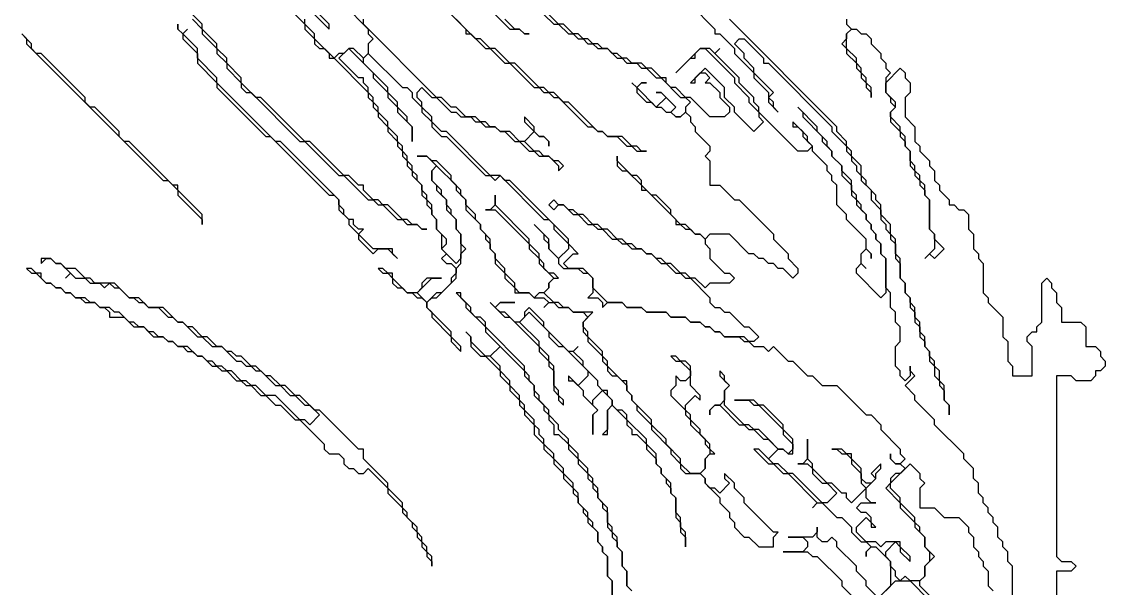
# Model space of a CAD drawing. Header units: metres. Extents: x 0 to 100, y 0 to 141.
# Drawn here: x 62.2 to 67.75, y 92.46 to 95.36 of the extents above; entities that cross this region are included whole.
import ezdxf

# ---------------------------------------------------------------- set-up
doc = ezdxf.new("R2010")
doc.units = ezdxf.units.M

msp = doc.modelspace()

# ---------------------------------------------------------------- linework, layer by layer
for points in [[(63.375, 95.625), (63.65, 95.35), (63.65, 95.325), (63.7, 95.275), (63.7, 95.25), (63.725, 95.225), (63.75, 95.225), (63.775, 95.2), (63.775, 95.175), (63.8, 95.175), (63.975, 95), (63.975, 94.975), (64, 94.95), (64, 94.925), (64.025, 94.9), (64.025, 94.875), (64.075, 94.825), (64.075, 94.8), (64.125, 94.75), (64.125, 94.725), (64.15, 94.7), (64.15, 94.675), (64.175, 94.65), (64.175, 94.625), (64.2, 94.6), (64.2, 94.575), (64.25, 94.525), (64.25, 94.475), (64.275, 94.45), (64.275, 94.425), (64.3, 94.4), (64.3, 94.375), (64.325, 94.35), (64.325, 94.3), (64.35, 94.275), (64.35, 94.2), (64.375, 94.175), (64.35, 94.15), (64.375, 94.125), (64.4, 94.125), (64.425, 94.1), (64.425, 94.075), (64.4, 94.05), (64.4, 94.025), (64.35, 93.975), (64.325, 93.975), (64.275, 93.925), (64.225, 93.975), (64.3, 94.05), (64.35, 94.05), (64.275, 94.05), (64.25, 94.025), (64.25, 94), (64.225, 93.975), (64.175, 93.975), (64.1, 94.05), (64.1, 94.075), (64.075, 94.075), (64.05, 94.1), (64.025, 94.1), (64.05, 94.075), (64.075, 94.075), (64.1, 94.05), (64.1, 94.025), (64.125, 94), (64.15, 94), (64.175, 93.975), (64.2, 93.975), (64.225, 93.95), (64.25, 93.95), (64.275, 93.925), (64.275, 93.9), (64.3, 93.875), (64.3, 93.85), (64.4, 93.75), (64.4, 93.725), (64.45, 93.675), (64.45, 93.7), (64.4, 93.75), (64.4, 93.775), (64.275, 93.9), (64.275, 93.925), (64.3, 93.95), (64.325, 93.95), (64.425, 94.05), (64.425, 94.1), (64.45, 94.125), (64.45, 94.175), (64.475, 94.2), (64.45, 94.225), (64.45, 94.275), (64.425, 94.3), (64.425, 94.35), (64.4, 94.375), (64.4, 94.4), (64.375, 94.425), (64.375, 94.45), (64.35, 94.475), (64.35, 94.5), (64.3, 94.55), (64.3, 94.6), (64.325, 94.625), (64.425, 94.525), (64.425, 94.5), (64.475, 94.45), (64.475, 94.4), (64.55, 94.325), (64.55, 94.3), (64.575, 94.275), (64.575, 94.25), (64.6, 94.225), (64.6, 94.2), (64.625, 94.175), (64.625, 94.125), (64.675, 94.075), (64.675, 94.05), (64.725, 94), (64.725, 93.975), (64.8, 93.975), (64.825, 93.95), (64.875, 93.95), (64.9, 93.925), (64.875, 93.9), (64.9, 93.925), (64.925, 93.925), (64.95, 93.9), (65, 93.9), (65.025, 93.875), (65.075, 93.875), (65.1, 93.85), (65.075, 93.825), (65.075, 93.775), (65.1, 93.75), (65.1, 93.725), (65.175, 93.65), (65.175, 93.625), (65.2, 93.6), (65.2, 93.575), (65.225, 93.55), (65.25, 93.55), (65.3, 93.5), (65.3, 93.475), (65.325, 93.45), (65.325, 93.425), (65.35, 93.4), (65.35, 93.375), (65.425, 93.3), (65.425, 93.275), (65.525, 93.175), (65.525, 93.15), (65.575, 93.1), (65.575, 93.075), (65.6, 93.05), (65.675, 93.05), (65.7, 93.025), (65.7, 93), (65.775, 92.925), (65.775, 92.9), (65.825, 92.85), (65.825, 92.825), (65.85, 92.8), (65.85, 92.775), (65.9, 92.725), (65.925, 92.725), (65.975, 92.675), (66.05, 92.675), (66.05, 92.725), (66.075, 92.75), (66.05, 92.75), (65.9, 92.9), (65.9, 92.925), (65.85, 92.975), (65.85, 93), (65.8, 93.05), (65.8, 93.025), (65.825, 93), (65.775, 92.95), (65.75, 92.975), (65.725, 92.975), (65.7, 93), (65.7, 93.025), (65.675, 93.05), (65.7, 93.075), (65.7, 93.125), (65.725, 93.15), (65.75, 93.15), (65.725, 93.175), (65.725, 93.2), (65.675, 93.25), (65.675, 93.275), (65.625, 93.325), (65.625, 93.35), (65.6, 93.375), (65.6, 93.4), (65.65, 93.45), (65.675, 93.425), (65.675, 93.45), (65.625, 93.5), (65.625, 93.6), (65.6, 93.625), (65.575, 93.625), (65.55, 93.65), (65.525, 93.65), (65.55, 93.625), (65.575, 93.625), (65.625, 93.575), (65.625, 93.55), (65.6, 93.525), (65.575, 93.525), (65.55, 93.55), (65.55, 93.5), (65.525, 93.475), (65.525, 93.45), (65.6, 93.375), (65.6, 93.35), (65.625, 93.325), (65.625, 93.3), (65.7, 93.225), (65.7, 93.2), (65.725, 93.175), (65.725, 93.15), (65.7, 93.125), (65.7, 93.075), (65.675, 93.05), (65.625, 93.05), (65.575, 93.1), (65.575, 93.125), (65.5, 93.2), (65.5, 93.225), (65.425, 93.3), (65.425, 93.325), (65.325, 93.425), (65.325, 93.45), (65.3, 93.475), (65.3, 93.525), (65.275, 93.525), (65.2, 93.6), (65.2, 93.625), (65.175, 93.65), (65.175, 93.675), (65.1, 93.75), (65.1, 93.775), (65.075, 93.8), (65.075, 93.825), (65.125, 93.875), (65.025, 93.875), (65, 93.9), (64.975, 93.9), (64.95, 93.925), (64.925, 93.925), (64.875, 93.975), (64.9, 94), (64.9, 94.025), (64.925, 94.05), (64.95, 94.05), (64.925, 94.075), (64.9, 94.075), (64.875, 94.1), (64.875, 94.125), (64.85, 94.15), (64.85, 94.175), (64.8, 94.225), (64.8, 94.25), (64.625, 94.425), (64.625, 94.475), (64.625, 94.425), (64.6, 94.4), (64.575, 94.4), (64.625, 94.4), (64.8, 94.225), (64.8, 94.2), (64.85, 94.15), (64.85, 94.125), (64.925, 94.05), (64.9, 94.025), (64.9, 94), (64.875, 93.975), (64.85, 93.975), (64.825, 93.95), (64.8, 93.975), (64.75, 93.975), (64.725, 94), (64.725, 94.025), (64.675, 94.075), (64.675, 94.1), (64.625, 94.15), (64.625, 94.175), (64.6, 94.2), (64.6, 94.25), (64.55, 94.3), (64.55, 94.325), (64.525, 94.35), (64.525, 94.375), (64.475, 94.425), (64.475, 94.45), (64.45, 94.475), (64.45, 94.5), (64.4, 94.55), (64.4, 94.575), (64.325, 94.65), (64.3, 94.65), (64.275, 94.675), (64.225, 94.675), (64.275, 94.675), (64.325, 94.625), (64.3, 94.6), (64.3, 94.55), (64.325, 94.525), (64.325, 94.5), (64.375, 94.45), (64.375, 94.4), (64.425, 94.35), (64.425, 94.3), (64.45, 94.275), (64.45, 94.15), (64.425, 94.125), (64.35, 94.2), (64.375, 94.225), (64.375, 94.25), (64.325, 94.3), (64.325, 94.35), (64.3, 94.375), (64.3, 94.425), (64.275, 94.45), (64.275, 94.475), (64.25, 94.5), (64.25, 94.525), (64.225, 94.55), (64.225, 94.575), (64.2, 94.6), (64.2, 94.625), (64.175, 94.65), (64.175, 94.675), (64.15, 94.7), (64.15, 94.725), (64.125, 94.75), (64.125, 94.775), (64.075, 94.825), (64.075, 94.85), (64.025, 94.9), (64.025, 94.925), (64, 94.95), (64, 94.975), (63.975, 95), (63.975, 95.025), (63.95, 95.05), (63.95, 95.075), (63.925, 95.075), (63.825, 95.175), (63.875, 95.225), (64, 95.1), (64, 95.075), (64.075, 95), (64.075, 94.975), (64.125, 94.925), (64.125, 94.9), (64.2, 94.825), (64.2, 94.75), (64.2, 94.825), (64.175, 94.85), (64.175, 94.875), (64.125, 94.925), (64.125, 94.95), (64.075, 95), (64.075, 95.025), (63.95, 95.15), (63.95, 95.175), (63.975, 95.2), (64.15, 95.025), (64.175, 95.025), (64.2, 95), (64.2, 94.975), (64.25, 94.925), (64.25, 94.9), (64.3, 94.85), (64.3, 94.825), (64.35, 94.775), (64.375, 94.775), (64.575, 94.575), (64.6, 94.575), (64.625, 94.55), (64.65, 94.575), (64.875, 94.35), (64.9, 94.35), (64.925, 94.325), (64.925, 94.3), (65, 94.225), (65, 94.2), (64.95, 94.15), (64.9, 94.2), (64.9, 94.25), (64.825, 94.325), (64.875, 94.275), (64.875, 94.25), (64.9, 94.225), (64.9, 94.2), (64.95, 94.15), (64.95, 94.125), (64.975, 94.1), (65.05, 94.1), (65.075, 94.075), (65.1, 94.075), (65.125, 94.05), (65.125, 93.975), (65.1, 93.95), (65.15, 93.95), (65.175, 93.925), (65.175, 93.9), (65.2, 93.925), (65.275, 93.925), (65.3, 93.9), (65.375, 93.9), (65.4, 93.875), (65.5, 93.875), (65.525, 93.85), (65.6, 93.85), (65.625, 93.825), (65.675, 93.825), (65.7, 93.8), (65.725, 93.8), (65.75, 93.775), (65.775, 93.775), (65.8, 93.75), (65.875, 93.75), (65.9, 93.725), (65.925, 93.725), (65.95, 93.7), (66, 93.7), (66.025, 93.675), (66.05, 93.7), (66.125, 93.625), (66.15, 93.625), (66.225, 93.55), (66.25, 93.55), (66.3, 93.5), (66.375, 93.5), (66.525, 93.35), (66.55, 93.35), (66.6, 93.3), (66.6, 93.275), (66.7, 93.175), (66.7, 93.15), (66.725, 93.125), (66.7, 93.1), (66.675, 93.1), (66.65, 93.125), (66.65, 93.15), (66.65, 93.125), (66.675, 93.1), (66.7, 93.1), (66.725, 93.075), (66.7, 93.05), (66.675, 93.05), (66.65, 93.025), (66.65, 93), (66.625, 92.975), (66.7, 92.9), (66.7, 92.875), (66.775, 92.8), (66.775, 92.775), (66.825, 92.725), (66.825, 92.675), (66.85, 92.65), (66.85, 92.6), (66.825, 92.575), (66.825, 92.525), (66.8, 92.5), (66.75, 92.5), (66.725, 92.525), (66.7, 92.5), (66.675, 92.525), (66.675, 92.55), (66.65, 92.575), (66.65, 92.6), (66.625, 92.625), (66.625, 92.65), (66.675, 92.7), (66.7, 92.675), (66.7, 92.65), (66.75, 92.6), (66.75, 92.625), (66.7, 92.675), (66.7, 92.7), (66.625, 92.7), (66.6, 92.675), (66.575, 92.7), (66.525, 92.7), (66.475, 92.75), (66.475, 92.775), (66.525, 92.825), (66.55, 92.8), (66.55, 92.775), (66.575, 92.775), (66.55, 92.8), (66.55, 92.825), (66.525, 92.85), (66.5, 92.85), (66.475, 92.875), (66.5, 92.9), (66.575, 92.9), (66.55, 92.9), (66.525, 92.925), (66.525, 92.975), (66.575, 93.025), (66.575, 93.05), (66.6, 93.075), (66.6, 93.1), (66.55, 93.05), (66.575, 93.025), (66.55, 93), (66.525, 93), (66.5, 93.025), (66.5, 93.075), (66.45, 93.125), (66.45, 93.15), (66.425, 93.15), (66.4, 93.175), (66.35, 93.175), (66.375, 93.175), (66.4, 93.15), (66.425, 93.15), (66.45, 93.125), (66.45, 93.1), (66.5, 93.05), (66.5, 93), (66.525, 92.975), (66.45, 92.9), (66.425, 92.925), (66.425, 92.95), (66.4, 92.95), (66.35, 93), (66.325, 93), (66.25, 93.075), (66.25, 93.1), (66.225, 93.125), (66.225, 93.225), (66.225, 93.125), (66.2, 93.1), (66.175, 93.1), (66.225, 93.1), (66.25, 93.075), (66.25, 93.05), (66.3, 93), (66.325, 93), (66.375, 92.95), (66.325, 92.9), (66.3, 92.9), (66.15, 93.05), (66.125, 93.05), (66.075, 93.1), (66.05, 93.1), (66.025, 93.125), (66.075, 93.175), (66.1, 93.175), (66.125, 93.15), (66.15, 93.15), (66.15, 93.225), (66.1, 93.275), (66.1, 93.3), (66, 93.4), (65.975, 93.4), (65.95, 93.425), (65.85, 93.425), (65.925, 93.425), (65.95, 93.4), (65.975, 93.4), (66.1, 93.275), (66.1, 93.25), (66.15, 93.2), (66.15, 93.175), (66.125, 93.15), (66.1, 93.175), (66.075, 93.175), (65.975, 93.275), (65.95, 93.275), (65.925, 93.3), (65.9, 93.3), (65.8, 93.4), (65.8, 93.475), (65.825, 93.5), (65.8, 93.525), (65.8, 93.55), (65.775, 93.575), (65.775, 93.55), (65.825, 93.5), (65.8, 93.475), (65.8, 93.425), (65.775, 93.4), (65.75, 93.4), (65.725, 93.375), (65.725, 93.35), (65.725, 93.375), (65.75, 93.4), (65.775, 93.4), (65.875, 93.3), (65.9, 93.3), (65.925, 93.275), (65.95, 93.275), (66, 93.225), (66.025, 93.225), (66.075, 93.175), (66.025, 93.125), (65.975, 93.175), (65.95, 93.175), (66.025, 93.1), (66.05, 93.1), (66.1, 93.05), (66.125, 93.05), (66.275, 92.9), (66.25, 92.875), (66.275, 92.9), (66.3, 92.9), (66.375, 92.825), (66.4, 92.825), (66.45, 92.775), (66.45, 92.75), (66.5, 92.7), (66.525, 92.7), (66.55, 92.675), (66.525, 92.65), (66.525, 92.625), (66.525, 92.65), (66.55, 92.675), (66.575, 92.675), (66.65, 92.6), (66.65, 92.475), (66.6, 92.425)], [(63.55, 95.55), (63.775, 95.325), (63.775, 95.35), (63.55, 95.575)], [(63.85, 95.45), (63.975, 95.325), (63.975, 95.3), (64, 95.275), (63.975, 95.25), (63.975, 95.2), (63.95, 95.175), (63.9, 95.225), (63.875, 95.225), (63.85, 95.2), (63.825, 95.2), (63.8, 95.175), (63.7, 95.275), (63.7, 95.3), (63.65, 95.35), (63.65, 95.375)], [(65.625, 95.45), (65.75, 95.325), (65.75, 95.3), (65.775, 95.3), (65.85, 95.225), (65.85, 95.2), (65.95, 95.1), (65.95, 95.075), (66.025, 95), (66.025, 94.95), (66.075, 94.9), (66.05, 94.925), (66.05, 94.95), (66.025, 94.975), (66.05, 95), (65.95, 95.1), (65.95, 95.125), (65.9, 95.175), (65.9, 95.2), (65.85, 95.25), (65.875, 95.275), (65.9, 95.275), (66, 95.175), (66, 95.15), (66.025, 95.15), (66.35, 94.825), (66.35, 94.8), (66.425, 94.725), (66.425, 94.7), (66.45, 94.675), (66.45, 94.65), (66.475, 94.625), (66.475, 94.6), (66.5, 94.575), (66.5, 94.55), (66.55, 94.5), (66.55, 94.45), (66.6, 94.4), (66.6, 94.35), (66.625, 94.325), (66.625, 94.3), (66.65, 94.275), (66.65, 94.25), (66.675, 94.225), (66.675, 94.15), (66.7, 94.125), (66.7, 94.05), (66.725, 94.025), (66.725, 93.975), (66.75, 93.95), (66.75, 93.9), (66.775, 93.875), (66.775, 93.825), (66.8, 93.8), (66.8, 93.75), (66.825, 93.725), (66.825, 93.7), (66.85, 93.675), (66.85, 93.625), (66.875, 93.6), (66.875, 93.55), (66.9, 93.525), (66.9, 93.5), (66.925, 93.475), (66.925, 93.425), (66.95, 93.4), (66.95, 93.35), (66.95, 93.4), (66.925, 93.425), (66.925, 93.5), (66.9, 93.525), (66.9, 93.575), (66.875, 93.6), (66.875, 93.625), (66.85, 93.65), (66.85, 93.675), (66.825, 93.7), (66.825, 93.75), (66.8, 93.775), (66.8, 93.825), (66.775, 93.85), (66.775, 93.9), (66.75, 93.925), (66.75, 93.95), (66.725, 93.975), (66.725, 94.025), (66.7, 94.05), (66.7, 94.15), (66.675, 94.175), (66.675, 94.25), (66.65, 94.275), (66.65, 94.325), (66.6, 94.375), (66.6, 94.425), (66.575, 94.45), (66.575, 94.475), (66.525, 94.525), (66.525, 94.55), (66.5, 94.575), (66.5, 94.625), (66.45, 94.675), (66.45, 94.7), (66.425, 94.725), (66.425, 94.75), (66.375, 94.8), (66.375, 94.825), (65.825, 95.375)], [(63.075, 95.375), (63.125, 95.325), (63.125, 95.3), (63.2, 95.225), (63.2, 95.2), (63.25, 95.15), (63.25, 95.125), (63.325, 95.05), (63.325, 95.025), (63.35, 95), (63.375, 95), (63.625, 94.75), (63.65, 94.75), (63.825, 94.575), (63.85, 94.575), (63.975, 94.45), (64, 94.45), (64.025, 94.425), (64.05, 94.425), (64.125, 94.35), (64.15, 94.35), (64.175, 94.325), (64.225, 94.325), (64.25, 94.3), (64.275, 94.3), (64.25, 94.3), (64.225, 94.325), (64.2, 94.325), (64.175, 94.35), (64.15, 94.35), (64.075, 94.425), (64.05, 94.425), (64.025, 94.45), (64, 94.45), (63.95, 94.5), (63.95, 94.525), (63.925, 94.525), (63.875, 94.575), (63.85, 94.575), (63.675, 94.75), (63.65, 94.75), (63.425, 94.975), (63.4, 94.975), (63.325, 95.05), (63.325, 95.075), (63.25, 95.15), (63.25, 95.175), (63.2, 95.225), (63.2, 95.25), (63.125, 95.325), (63.125, 95.35), (63.075, 95.4)], [(64.875, 95.4), (64.925, 95.35), (64.95, 95.35), (65, 95.3), (65.025, 95.3), (65.05, 95.275), (65.075, 95.275), (65.1, 95.25), (65.125, 95.25), (65.15, 95.225), (65.2, 95.225), (65.25, 95.175), (65.275, 95.175), (65.3, 95.15), (65.35, 95.15), (65.375, 95.125), (65.4, 95.125), (65.45, 95.075), (65.475, 95.075), (65.575, 94.975), (65.6, 94.975), (65.625, 94.95), (65.6, 94.925), (65.6, 94.9), (65.575, 94.875), (65.55, 94.875), (65.525, 94.9), (65.55, 94.925), (65.475, 95), (65.45, 95), (65.475, 95), (65.5, 94.975), (65.45, 94.925), (65.35, 95.025), (65.375, 95.05), (65.4, 95.05), (65.375, 95.05), (65.35, 95.025), (65.325, 95.05), (65.35, 95.025), (65.35, 95), (65.4, 94.95), (65.425, 94.95), (65.45, 94.925), (65.475, 94.925), (65.5, 94.9), (65.525, 94.9), (65.55, 94.875), (65.575, 94.875), (65.6, 94.9), (65.625, 94.875), (65.625, 94.85), (65.65, 94.825), (65.65, 94.8), (65.725, 94.725), (65.725, 94.7), (65.7, 94.675), (65.725, 94.65), (65.725, 94.525), (65.775, 94.525), (65.85, 94.45), (65.875, 94.45), (66.05, 94.275), (66.05, 94.25), (66.125, 94.175), (66.125, 94.15), (66.175, 94.1), (66.175, 94.075), (66.15, 94.05), (66.1, 94.1), (66.075, 94.1), (66.05, 94.125), (66.025, 94.125), (66, 94.15), (65.975, 94.15), (65.95, 94.175), (65.925, 94.175), (65.825, 94.275), (65.725, 94.275), (65.7, 94.25), (65.675, 94.275), (65.65, 94.275), (65.6, 94.325), (65.575, 94.325), (65.525, 94.375), (65.525, 94.4), (65.45, 94.475), (65.425, 94.475), (65.375, 94.525), (65.375, 94.55), (65.35, 94.575), (65.325, 94.575), (65.25, 94.65), (65.25, 94.675), (65.25, 94.625), (65.275, 94.6), (65.3, 94.6), (65.375, 94.525), (65.375, 94.5), (65.4, 94.5), (65.55, 94.35), (65.55, 94.325), (65.575, 94.325), (65.6, 94.3), (65.625, 94.3), (65.65, 94.275), (65.675, 94.275), (65.7, 94.25), (65.7, 94.225), (65.725, 94.2), (65.725, 94.15), (65.8, 94.075), (65.825, 94.075), (65.85, 94.05), (65.825, 94.025), (65.725, 94.025), (65.7, 94), (65.65, 94.05), (65.625, 94.05), (65.6, 94.075), (65.575, 94.075), (65.525, 94.125), (65.5, 94.125), (65.475, 94.15), (65.45, 94.15), (65.425, 94.175), (65.4, 94.175), (65.375, 94.2), (65.35, 94.2), (65.325, 94.225), (65.3, 94.225), (65.275, 94.25), (65.25, 94.25), (65.2, 94.3), (65.175, 94.3), (65.15, 94.325), (65.125, 94.325), (65.075, 94.375), (65.05, 94.375), (65.025, 94.4), (65, 94.4), (64.975, 94.425), (64.95, 94.425), (64.925, 94.45), (64.9, 94.425), (64.925, 94.4), (64.95, 94.425), (64.975, 94.425), (65.025, 94.375), (65.05, 94.375), (65.1, 94.325), (65.125, 94.325), (65.15, 94.3), (65.175, 94.3), (65.225, 94.25), (65.25, 94.25), (65.275, 94.225), (65.3, 94.225), (65.325, 94.2), (65.375, 94.2), (65.4, 94.175), (65.425, 94.175), (65.475, 94.125), (65.5, 94.125), (65.55, 94.075), (65.575, 94.075), (65.6, 94.05), (65.625, 94.05), (65.725, 93.95), (65.725, 93.925), (65.75, 93.9), (65.775, 93.9), (65.8, 93.875), (65.825, 93.875), (65.9, 93.8), (65.925, 93.8), (65.975, 93.75), (65.95, 93.725), (65.925, 93.725), (65.9, 93.75), (65.8, 93.75), (65.775, 93.775), (65.75, 93.775), (65.725, 93.8), (65.7, 93.8), (65.675, 93.825), (65.625, 93.825), (65.6, 93.85), (65.525, 93.85), (65.5, 93.875), (65.4, 93.875), (65.375, 93.9), (65.3, 93.9), (65.275, 93.925), (65.2, 93.925), (65.125, 94), (65.125, 94.05), (65.075, 94.1), (65, 94.1), (64.975, 94.125), (65.025, 94.175), (65.05, 94.175), (65, 94.225), (65, 94.25), (64.7, 94.55), (64.675, 94.55), (64.65, 94.575), (64.6, 94.575), (64.375, 94.8), (64.35, 94.8), (64.3, 94.85), (64.3, 94.875), (64.25, 94.925), (64.25, 94.95), (64.225, 94.975), (64.225, 95), (64.25, 95.025), (64.3, 94.975), (64.325, 94.975), (64.4, 94.9), (64.425, 94.9), (64.45, 94.875), (64.5, 94.875), (64.525, 94.85), (64.55, 94.85), (64.575, 94.825), (64.625, 94.825), (64.65, 94.8), (64.675, 94.8), (64.725, 94.75), (64.75, 94.75), (64.8, 94.7), (64.825, 94.7), (64.85, 94.675), (64.9, 94.675), (64.95, 94.625), (64.95, 94.6), (64.975, 94.625), (64.95, 94.65), (64.925, 94.65), (64.9, 94.675), (64.875, 94.675), (64.85, 94.7), (64.825, 94.7), (64.775, 94.75), (64.825, 94.8), (64.85, 94.775), (64.875, 94.775), (64.9, 94.75), (64.9, 94.725), (64.9, 94.75), (64.875, 94.775), (64.85, 94.775), (64.825, 94.8), (64.825, 94.825), (64.775, 94.875), (64.775, 94.85), (64.825, 94.8), (64.775, 94.75), (64.75, 94.75), (64.7, 94.8), (64.65, 94.8), (64.625, 94.825), (64.6, 94.825), (64.575, 94.85), (64.55, 94.85), (64.525, 94.875), (64.475, 94.875), (64.425, 94.925), (64.4, 94.925), (64.35, 94.975), (64.325, 94.975), (63.95, 95.35), (63.95, 95.375)], [(64.425, 95.375), (64.475, 95.325), (64.475, 95.3), (64.5, 95.3), (64.575, 95.225), (64.6, 95.225), (64.675, 95.15), (64.7, 95.15), (64.825, 95.025), (64.85, 95.025), (64.875, 95), (64.9, 95), (64.925, 94.975), (64.95, 94.975), (65.1, 94.825), (65.125, 94.825), (65.15, 94.8), (65.175, 94.8), (65.2, 94.775), (65.25, 94.775), (65.3, 94.725), (65.325, 94.725), (65.35, 94.7), (65.4, 94.7), (65.375, 94.7), (65.35, 94.725), (65.325, 94.725), (65.275, 94.775), (65.2, 94.775), (65.175, 94.8), (65.15, 94.8), (65, 94.95), (64.975, 94.95), (64.925, 95), (64.9, 95), (64.875, 95.025), (64.85, 95.025), (64.725, 95.15), (64.7, 95.15), (64.625, 95.225), (64.6, 95.225), (64.55, 95.275), (64.525, 95.275), (64.4, 95.4)], [(64.625, 95.4), (64.7, 95.325), (64.75, 95.325), (64.775, 95.3), (64.8, 95.3), (64.775, 95.3), (64.75, 95.325), (64.725, 95.325), (64.675, 95.375)], [(67.275, 92.4), (67.275, 92.575), (67.25, 92.6), (67.25, 92.65), (67.225, 92.675), (67.225, 92.7), (67.2, 92.725), (67.2, 92.775), (67.175, 92.8), (67.175, 92.825), (67.15, 92.85), (67.15, 92.875), (67.125, 92.9), (67.125, 92.925), (67.1, 92.95), (67.1, 93), (67.075, 93.025), (67.075, 93.075), (67.025, 93.125), (67.025, 93.15), (66.875, 93.3), (66.875, 93.325), (66.775, 93.425), (66.775, 93.45), (66.725, 93.5), (66.775, 93.55), (66.75, 93.575), (66.75, 93.6), (66.75, 93.55), (66.725, 93.525), (66.7, 93.55), (66.7, 93.575), (66.675, 93.6), (66.675, 93.7), (66.7, 93.725), (66.7, 93.8), (66.675, 93.825), (66.675, 93.875), (66.65, 93.9), (66.65, 93.975), (66.625, 94), (66.625, 94.15), (66.6, 94.175), (66.6, 94.225), (66.575, 94.25), (66.575, 94.275), (66.55, 94.3), (66.55, 94.325), (66.525, 94.35), (66.525, 94.375), (66.5, 94.4), (66.5, 94.425), (66.475, 94.45), (66.475, 94.475), (66.45, 94.5), (66.45, 94.55), (66.4, 94.6), (66.4, 94.625), (66.35, 94.675), (66.35, 94.7), (66.325, 94.725), (66.325, 94.75), (66.275, 94.8), (66.275, 94.825), (66.175, 94.925), (66.2, 94.9), (66.2, 94.875), (66.3, 94.775), (66.3, 94.75), (66.35, 94.7), (66.35, 94.675), (66.4, 94.625), (66.4, 94.575), (66.45, 94.525), (66.45, 94.475), (66.475, 94.45), (66.475, 94.425), (66.525, 94.375), (66.525, 94.35), (66.55, 94.325), (66.55, 94.3), (66.575, 94.275), (66.575, 94.25), (66.6, 94.225), (66.6, 94.175), (66.625, 94.15), (66.625, 93.975), (66.6, 93.95), (66.475, 94.075), (66.475, 94.1), (66.5, 94.125), (66.525, 94.1), (66.5, 94.125), (66.5, 94.175), (66.525, 94.2), (66.55, 94.175), (66.55, 94.15), (66.55, 94.175), (66.525, 94.2), (66.525, 94.25), (66.425, 94.35), (66.425, 94.375), (66.375, 94.425), (66.375, 94.525), (66.35, 94.55), (66.35, 94.575), (66.325, 94.6), (66.325, 94.625), (66.25, 94.7), (66.25, 94.725), (66.225, 94.75), (66.225, 94.775), (66.15, 94.85), (66.15, 94.825), (66.175, 94.825), (66.2, 94.8), (66.2, 94.775), (66.25, 94.725), (66.225, 94.7), (66.175, 94.7), (65.975, 94.9), (65.975, 94.925), (65.95, 94.95), (65.95, 94.975), (65.875, 95.05), (65.875, 95.075), (65.75, 95.2), (65.775, 95.225), (65.75, 95.2), (65.725, 95.225), (65.675, 95.225), (65.55, 95.1), (65.625, 95.175), (65.65, 95.175), (65.65, 95.2), (65.675, 95.225), (65.7, 95.225), (65.85, 95.075), (65.85, 95.05), (65.925, 94.975), (65.925, 94.95), (65.975, 94.9), (65.975, 94.875), (66, 94.85), (65.95, 94.8), (65.85, 94.9), (65.85, 94.925), (65.8, 94.975), (65.8, 95.025), (65.7, 95.125), (65.625, 95.05), (65.65, 95.05), (65.65, 95.075), (65.675, 95.1), (65.7, 95.1), (65.725, 95.075), (65.7, 95.05), (65.725, 95.05), (65.775, 95), (65.775, 94.975), (65.825, 94.925), (65.825, 94.9), (65.8, 94.875), (65.725, 94.875), (65.625, 94.975), (65.6, 94.975), (65.55, 95.025), (65.525, 95.025), (65.5, 95.05), (65.5, 95.075), (65.475, 95.075), (65.425, 95.125), (65.4, 95.125), (65.375, 95.15), (65.325, 95.15), (65.3, 95.175), (65.275, 95.175), (65.25, 95.2), (65.225, 95.2), (65.2, 95.225), (65.175, 95.225), (65.15, 95.25), (65.125, 95.25), (65.1, 95.275), (65.075, 95.275), (65.05, 95.3), (65.025, 95.3), (64.975, 95.35), (64.95, 95.35), (64.9, 95.4)], [(66.425, 95.375), (66.425, 95.35), (66.45, 95.325), (66.425, 95.3), (66.425, 95.275), (66.4, 95.25), (66.425, 95.225), (66.425, 95.2), (66.475, 95.15), (66.475, 95.125), (66.5, 95.1), (66.5, 95.075), (66.525, 95.05), (66.525, 95.025), (66.55, 95), (66.55, 94.975), (66.55, 95.025), (66.525, 95.05), (66.525, 95.075), (66.5, 95.1), (66.5, 95.125), (66.475, 95.15), (66.475, 95.175), (66.425, 95.225), (66.425, 95.3), (66.45, 95.325), (66.475, 95.325), (66.5, 95.3), (66.525, 95.3), (66.55, 95.275), (66.55, 95.25), (66.6, 95.2), (66.6, 95.175), (66.625, 95.15), (66.625, 95.125), (66.65, 95.1), (66.625, 95.075), (66.625, 95), (66.65, 94.975), (66.65, 94.95), (66.675, 94.925), (66.65, 94.9), (66.65, 94.85), (66.7, 94.8), (66.7, 94.775), (66.725, 94.75), (66.725, 94.725), (66.75, 94.7), (66.75, 94.625), (66.775, 94.6), (66.775, 94.575), (66.8, 94.55), (66.8, 94.525), (66.825, 94.5), (66.825, 94.475), (66.85, 94.45), (66.85, 94.3), (66.875, 94.275), (66.875, 94.2), (66.825, 94.15), (66.85, 94.175), (66.875, 94.15), (66.925, 94.2), (66.875, 94.25), (66.875, 94.275), (66.85, 94.3), (66.85, 94.45), (66.825, 94.475), (66.825, 94.525), (66.8, 94.55), (66.8, 94.575), (66.775, 94.6), (66.775, 94.625), (66.75, 94.65), (66.75, 94.7), (66.725, 94.725), (66.725, 94.775), (66.7, 94.8), (66.7, 94.825), (66.65, 94.875), (66.65, 94.9), (66.675, 94.925), (66.675, 94.95), (66.625, 95), (66.625, 95.05), (66.7, 95.125), (66.725, 95.1), (66.725, 95.075), (66.75, 95.05), (66.75, 95), (66.725, 94.975), (66.725, 94.875), (66.775, 94.825), (66.775, 94.75), (66.8, 94.725), (66.8, 94.7), (66.85, 94.65), (66.85, 94.625), (66.875, 94.6), (66.875, 94.55), (66.9, 94.525), (66.9, 94.5), (66.95, 94.45), (66.95, 94.425), (66.975, 94.425), (67, 94.4), (67.025, 94.4), (67.05, 94.375), (67.05, 94.3), (67.075, 94.275), (67.075, 94.2), (67.1, 94.175), (67.1, 94.15), (67.125, 94.125), (67.125, 93.975), (67.15, 93.95), (67.15, 93.925), (67.225, 93.85), (67.225, 93.75), (67.25, 93.725), (67.25, 93.625), (67.275, 93.6), (67.275, 93.55), (67.375, 93.55), (67.375, 93.7), (67.35, 93.725), (67.35, 93.75), (67.375, 93.775), (67.4, 93.775), (67.4, 93.8), (67.425, 93.825), (67.425, 94.025), (67.45, 94.05), (67.475, 94.025), (67.475, 94), (67.5, 93.975), (67.5, 93.925), (67.525, 93.9), (67.525, 93.825), (67.625, 93.825), (67.65, 93.8), (67.65, 93.7), (67.7, 93.7), (67.725, 93.675), (67.725, 93.65), (67.75, 93.625), (67.75, 93.6), (67.725, 93.575), (67.7, 93.575), (67.7, 93.55), (67.675, 93.525), (67.6, 93.525), (67.575, 93.55), (67.5, 93.55), (67.5, 92.625), (67.525, 92.6), (67.575, 92.6), (67.6, 92.575), (67.575, 92.55), (67.5, 92.55), (67.5, 92.425)], [(65.325, 92.45), (65.3, 92.475), (65.3, 92.55), (65.275, 92.575), (65.275, 92.65), (65.25, 92.675), (65.25, 92.725), (65.225, 92.75), (65.225, 92.775), (65.2, 92.8), (65.2, 92.875), (65.15, 92.925), (65.15, 92.975), (65.125, 93), (65.125, 93.025), (65.1, 93.05), (65.1, 93.075), (65.05, 93.125), (65.05, 93.15), (65, 93.2), (65, 93.225), (64.95, 93.275), (64.95, 93.3), (64.9, 93.35), (64.9, 93.375), (64.85, 93.425), (64.85, 93.45), (64.825, 93.475), (64.825, 93.5), (64.8, 93.525), (64.8, 93.55), (64.775, 93.575), (64.775, 93.6), (64.575, 93.8), (64.575, 93.825), (64.55, 93.85), (64.525, 93.85), (64.5, 93.875), (64.5, 93.9), (64.45, 93.95), (64.45, 93.975), (64.425, 93.975), (64.475, 93.925), (64.475, 93.9), (64.575, 93.8), (64.575, 93.775), (64.65, 93.7), (64.6, 93.65), (64.575, 93.65), (64.5, 93.725), (64.5, 93.75), (64.475, 93.775), (64.5, 93.75), (64.5, 93.7), (64.55, 93.65), (64.575, 93.65), (64.65, 93.575), (64.65, 93.55), (64.7, 93.5), (64.7, 93.475), (64.75, 93.425), (64.75, 93.4), (64.775, 93.375), (64.775, 93.35), (64.825, 93.3), (64.825, 93.25), (64.875, 93.2), (64.875, 93.175), (64.925, 93.125), (64.925, 93.1), (64.975, 93.05), (64.975, 93.025), (65.025, 92.975), (65.025, 92.95), (65.05, 92.925), (65.05, 92.9), (65.075, 92.875), (65.075, 92.85), (65.1, 92.825), (65.1, 92.8), (65.15, 92.75), (65.15, 92.7), (65.175, 92.675), (65.175, 92.65), (65.2, 92.625), (65.2, 92.525), (65.225, 92.5), (65.225, 92.4)], [(65.225, 92.4), (65.225, 92.5), (65.2, 92.525), (65.2, 92.625), (65.175, 92.65), (65.175, 92.675), (65.15, 92.7), (65.15, 92.75), (65.125, 92.775), (65.125, 92.8), (65.1, 92.825), (65.1, 92.85), (65.05, 92.9), (65.05, 92.95), (65.025, 92.975), (65.025, 93), (64.975, 93.05), (64.975, 93.075), (64.925, 93.125), (64.925, 93.15), (64.875, 93.2), (64.875, 93.225), (64.85, 93.25), (64.85, 93.275), (64.825, 93.3), (64.825, 93.325), (64.775, 93.375), (64.775, 93.4), (64.75, 93.425), (64.75, 93.45), (64.7, 93.5), (64.7, 93.525), (64.65, 93.575), (64.65, 93.6), (64.6, 93.65), (64.65, 93.7), (64.775, 93.575), (64.775, 93.55), (64.825, 93.5), (64.825, 93.45), (64.875, 93.4), (64.875, 93.375), (64.9, 93.35), (64.9, 93.325), (64.925, 93.3), (64.925, 93.25), (64.95, 93.25), (65, 93.2), (65, 93.175), (65.05, 93.125), (65.05, 93.1), (65.1, 93.05), (65.1, 93.025), (65.125, 93), (65.125, 92.975), (65.15, 92.95), (65.15, 92.925), (65.175, 92.9), (65.175, 92.875), (65.2, 92.85), (65.2, 92.775), (65.225, 92.75), (65.225, 92.725), (65.25, 92.7), (65.25, 92.675), (65.275, 92.65), (65.275, 92.575), (65.3, 92.55), (65.3, 92.475), (65.325, 92.45)], [(66.85, 92.425), (66.8, 92.475), (66.8, 92.5), (66.825, 92.525), (66.825, 92.575), (66.875, 92.625), (66.825, 92.675), (66.825, 92.725), (66.8, 92.75), (66.8, 92.775), (66.775, 92.8), (66.775, 92.825), (66.7, 92.9), (66.7, 92.925), (66.65, 92.975), (66.65, 93), (66.75, 93.1), (66.8, 93.05), (66.8, 93.025), (66.825, 93), (66.8, 92.975), (66.8, 92.875), (66.875, 92.875), (66.925, 92.825), (67, 92.825), (67.05, 92.775), (67.05, 92.75), (67.075, 92.725), (67.075, 92.675), (67.1, 92.65), (67.1, 92.625), (67.125, 92.6), (67.125, 92.575), (67.15, 92.55), (67.15, 92.475), (67.175, 92.45)], [(66.575, 92.425), (66.525, 92.475), (66.525, 92.5), (66.475, 92.55), (66.475, 92.575), (66.375, 92.675), (66.375, 92.7), (66.35, 92.725), (66.325, 92.7), (66.3, 92.7), (66.275, 92.725), (66.275, 92.775), (66.275, 92.75), (66.25, 92.725), (66.125, 92.725), (66.2, 92.725), (66.225, 92.7), (66.225, 92.675), (66.2, 92.65), (66.1, 92.65), (66.225, 92.65), (66.25, 92.625), (66.275, 92.625), (66.4, 92.5), (66.4, 92.475), (66.45, 92.425)], [(66.625, 92.45), (66.675, 92.5), (66.75, 92.5), (66.85, 92.4)]]:
    msp.add_lwpolyline(points)
for points in [[(63, 95.35), (63, 95.325), (63.025, 95.3), (63.025, 95.275), (63.1, 95.2), (63.1, 95.15), (63.2, 95.05), (63.2, 95.025), (63.45, 94.775), (63.475, 94.775), (63.775, 94.475), (63.8, 94.475), (63.825, 94.45), (63.825, 94.4), (63.875, 94.35), (63.875, 94.325), (63.925, 94.275), (63.925, 94.25), (64, 94.175), (64.025, 94.2), (64.075, 94.2), (64.125, 94.15), (64.1, 94.175), (64.1, 94.2), (64, 94.2), (63.925, 94.275), (63.95, 94.3), (63.925, 94.3), (63.9, 94.325), (63.9, 94.35), (63.875, 94.35), (63.85, 94.375), (63.85, 94.4), (63.825, 94.425), (63.825, 94.45), (63.525, 94.75), (63.5, 94.75), (63.2, 95.05), (63.2, 95.075), (63.1, 95.175), (63.1, 95.225), (63.025, 95.3), (63.05, 95.325), (63.025, 95.3), (63, 95.325)], [(62.2, 95.3), (62.225, 95.275), (62.225, 95.25), (62.925, 94.55), (62.95, 94.55), (63, 94.5), (63, 94.475), (63.125, 94.35), (63.125, 94.325), (63.125, 94.375), (63, 94.5), (63, 94.525), (62.975, 94.525), (62.75, 94.75), (62.725, 94.75), (62.7, 94.775), (62.7, 94.8), (62.575, 94.925), (62.55, 94.925), (62.525, 94.95), (62.525, 94.975), (62.3, 95.2), (62.275, 95.2), (62.25, 95.225), (62.25, 95.25)], [(62.3, 94.15), (62.3, 94.125), (62.325, 94.15), (62.35, 94.15), (62.375, 94.125), (62.4, 94.125), (62.45, 94.075), (62.425, 94.05), (62.45, 94.075), (62.475, 94.05), (62.525, 94.05), (62.55, 94.025), (62.6, 94.025), (62.625, 94), (62.65, 94.025), (62.675, 94), (62.7, 94), (62.75, 93.95), (62.775, 93.95), (62.8, 93.925), (62.825, 93.925), (62.85, 93.9), (62.9, 93.9), (62.95, 93.85), (62.975, 93.85), (63, 93.825), (63.025, 93.825), (63.1, 93.75), (63.125, 93.75), (63.175, 93.7), (63.225, 93.7), (63.3, 93.625), (63.325, 93.625), (63.35, 93.6), (63.375, 93.6), (63.4, 93.575), (63.425, 93.575), (63.5, 93.5), (63.525, 93.5), (63.575, 93.45), (63.6, 93.45), (63.65, 93.4), (63.675, 93.4), (63.725, 93.35), (63.675, 93.3), (63.65, 93.325), (63.625, 93.325), (63.5, 93.45), (63.45, 93.45), (63.4, 93.5), (63.375, 93.5), (63.35, 93.525), (63.325, 93.525), (63.275, 93.575), (63.25, 93.575), (63.225, 93.6), (63.2, 93.6), (63.175, 93.625), (63.15, 93.625), (63.125, 93.65), (63.1, 93.65), (63.05, 93.7), (63, 93.7), (62.975, 93.725), (62.95, 93.725), (62.925, 93.75), (62.9, 93.75), (62.875, 93.775), (62.85, 93.775), (62.825, 93.8), (62.8, 93.8), (62.775, 93.825), (62.75, 93.825), (62.7, 93.875), (62.675, 93.875), (62.65, 93.9), (62.6, 93.9), (62.575, 93.925), (62.55, 93.925), (62.525, 93.95), (62.475, 93.95), (62.45, 93.975), (62.425, 93.975), (62.4, 94), (62.375, 94), (62.35, 94.025), (62.325, 94.025), (62.3, 94.05), (62.3, 94.075), (62.275, 94.075), (62.25, 94.1), (62.225, 94.1), (62.25, 94.075), (62.275, 94.075), (62.325, 94.025), (62.35, 94.025), (62.375, 94), (62.4, 94), (62.425, 93.975), (62.45, 93.975), (62.475, 93.95), (62.5, 93.95), (62.525, 93.925), (62.575, 93.925), (62.6, 93.9), (62.625, 93.9), (62.65, 93.875), (62.65, 93.85), (62.725, 93.85), (62.775, 93.8), (62.825, 93.8), (62.875, 93.75), (62.925, 93.75), (62.95, 93.725), (62.975, 93.725), (63, 93.7), (63.025, 93.7), (63.05, 93.675), (63.075, 93.675), (63.1, 93.65), (63.125, 93.65), (63.175, 93.6), (63.2, 93.6), (63.225, 93.575), (63.25, 93.575), (63.3, 93.525), (63.325, 93.525), (63.35, 93.5), (63.375, 93.5), (63.425, 93.45), (63.45, 93.45), (63.5, 93.4), (63.525, 93.4), (63.6, 93.325), (63.625, 93.325), (63.75, 93.2), (63.75, 93.175), (63.775, 93.15), (63.825, 93.15), (63.85, 93.125), (63.85, 93.1), (63.875, 93.075), (63.9, 93.075), (63.925, 93.05), (63.95, 93.05), (63.975, 93.075), (64.075, 92.975), (64.075, 92.95), (64.15, 92.875), (64.15, 92.85), (64.2, 92.8), (64.2, 92.775), (64.225, 92.75), (64.225, 92.725), (64.25, 92.7), (64.25, 92.675), (64.275, 92.65), (64.275, 92.625), (64.3, 92.6), (64.3, 92.575), (64.3, 92.625), (64.275, 92.65), (64.275, 92.675), (64.25, 92.7), (64.25, 92.725), (64.225, 92.75), (64.225, 92.775), (64.175, 92.825), (64.175, 92.85), (64.15, 92.875), (64.15, 92.9), (64.075, 92.975), (64.075, 93), (63.95, 93.125), (63.95, 93.175), (63.925, 93.175), (63.725, 93.375), (63.7, 93.375), (63.625, 93.45), (63.6, 93.45), (63.55, 93.5), (63.525, 93.5), (63.475, 93.55), (63.45, 93.55), (63.4, 93.6), (63.375, 93.6), (63.325, 93.65), (63.3, 93.65), (63.275, 93.675), (63.25, 93.675), (63.225, 93.7), (63.2, 93.7), (63.15, 93.75), (63.125, 93.75), (63.075, 93.8), (63.05, 93.8), (63.025, 93.825), (63, 93.825), (62.925, 93.9), (62.85, 93.9), (62.8, 93.95), (62.75, 93.95), (62.675, 94.025), (62.575, 94.025), (62.55, 94.05), (62.525, 94.05), (62.475, 94.1), (62.425, 94.1), (62.4, 94.125), (62.375, 94.125), (62.35, 94.15)], [(64.6, 93.925), (64.675, 93.85), (64.7, 93.85), (64.85, 93.7), (64.85, 93.675), (64.9, 93.625), (64.9, 93.6), (64.925, 93.575), (64.925, 93.475), (64.95, 93.45), (64.95, 93.425), (64.975, 93.4), (64.975, 93.425), (64.95, 93.45), (64.95, 93.475), (64.925, 93.5), (64.925, 93.6), (64.9, 93.625), (64.9, 93.65), (64.85, 93.7), (64.85, 93.725), (64.75, 93.825), (64.8, 93.875), (64.9, 93.775), (64.9, 93.75), (64.95, 93.7), (64.975, 93.7), (65.1, 93.575), (65.1, 93.55), (65.05, 93.5), (65, 93.55), (65, 93.525), (65.025, 93.525), (65.075, 93.475), (65.075, 93.45), (65.15, 93.375), (65.125, 93.35), (65.125, 93.25), (65.125, 93.35), (65.15, 93.375), (65.125, 93.4), (65.125, 93.425), (65.175, 93.475), (65.225, 93.425), (65.225, 93.4), (65.2, 93.375), (65.2, 93.275), (65.175, 93.25), (65.2, 93.25), (65.2, 93.375), (65.225, 93.4), (65.3, 93.325), (65.3, 93.3), (65.325, 93.275), (65.325, 93.25), (65.35, 93.25), (65.4, 93.2), (65.4, 93.175), (65.45, 93.125), (65.45, 93.1), (65.475, 93.075), (65.475, 93.05), (65.5, 93.025), (65.5, 93), (65.525, 92.975), (65.525, 92.95), (65.55, 92.925), (65.55, 92.825), (65.575, 92.8), (65.575, 92.75), (65.6, 92.725), (65.6, 92.675), (65.6, 92.75), (65.575, 92.775), (65.575, 92.825), (65.55, 92.85), (65.55, 92.925), (65.525, 92.95), (65.525, 93), (65.475, 93.05), (65.475, 93.075), (65.45, 93.1), (65.45, 93.15), (65.4, 93.2), (65.4, 93.225), (65.3, 93.325), (65.3, 93.35), (65.275, 93.375), (65.25, 93.375), (65.225, 93.4), (65.225, 93.425), (65.2, 93.45), (65.2, 93.475), (65.175, 93.475), (65.15, 93.5), (65.15, 93.525), (65.075, 93.6), (65.075, 93.625), (65.025, 93.675), (65.05, 93.7), (65.025, 93.675), (65, 93.675), (64.875, 93.8), (64.875, 93.825), (64.8, 93.9), (64.775, 93.875), (64.775, 93.85), (64.75, 93.825), (64.725, 93.825), (64.675, 93.875), (64.65, 93.875), (64.625, 93.9), (64.65, 93.925), (64.725, 93.925), (64.65, 93.925), (64.625, 93.9)]]:
    msp.add_lwpolyline(points, close=True)

doc.saveas('drawing.dxf')
